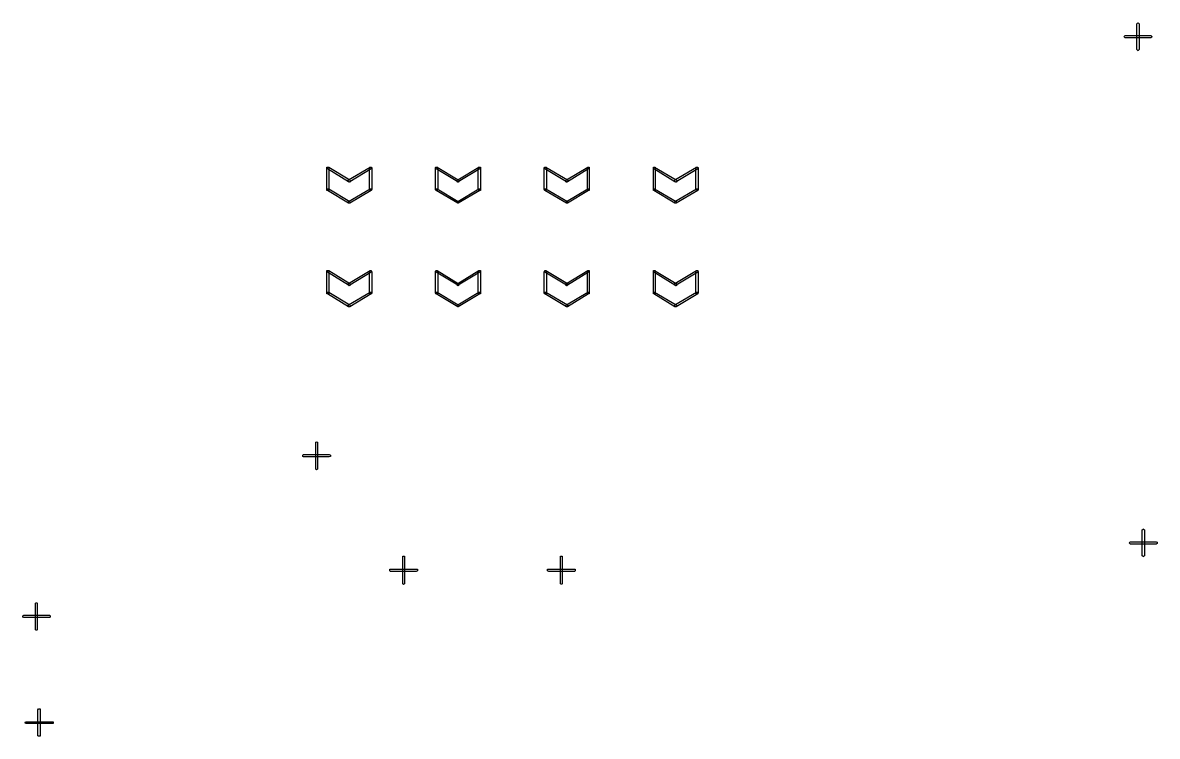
# Model space of a CAD drawing. Header units: millimetres. Extents: x 0 to 1189, y 35 to 806.
# Drawn here: x 706.5 to 755.08, y 475.4 to 505.92 of the extents above; entities that cross this region are included whole.
import ezdxf

# ---------------------------------------------------------------- set-up
doc = ezdxf.new("R2010")
doc.units = ezdxf.units.MM
doc.layers.add('Pen 1', color=7, linetype='Continuous')

msp = doc.modelspace()

# ---------------------------------------------------------------- linework, layer by layer
at = {"layer": 'Pen 1', "color": 7, "lineweight": 30}
for points in [[(754.2, 505.875), (754.225, 505.9), (754.25, 505.925), (754.275, 505.9), (754.3, 505.875), (754.3, 504.775), (754.275, 504.75), (754.25, 504.725), (754.225, 504.75), (754.2, 504.775), (754.2, 505.875)], [(754.2, 505.875), (754.225, 505.9), (754.25, 505.925), (754.275, 505.9), (754.3, 505.875), (754.3, 504.775), (754.275, 504.75), (754.25, 504.725), (754.225, 504.75), (754.2, 504.775), (754.2, 505.875)], [(753.7, 505.275), (753.675, 505.3), (753.65, 505.325), (753.675, 505.35), (753.7, 505.375), (754.8, 505.375), (754.825, 505.35), (754.85, 505.325), (754.825, 505.3), (754.8, 505.275), (753.7, 505.275)], [(753.7, 505.275), (753.675, 505.3), (753.65, 505.325), (753.675, 505.35), (753.7, 505.375), (754.8, 505.375), (754.825, 505.35), (754.85, 505.325), (754.825, 505.3), (754.8, 505.275), (753.7, 505.275)], [(720.5, 499.2), (720.525, 499.175), (720.525, 499.125), (720.5, 499.1), (720.45, 499.125), (719.55, 499.675), (719.525, 499.7), (719.525, 499.725), (719.55, 499.75), (719.6, 499.75), (720.5, 499.2)], [(720.5, 499.2), (720.525, 499.175), (720.525, 499.125), (720.5, 499.1), (720.45, 499.125), (719.55, 499.675), (719.525, 499.7), (719.525, 499.725), (719.55, 499.75), (719.6, 499.75), (720.5, 499.2)], [(719.525, 499.7), (719.525, 499.75), (719.575, 499.75), (719.6, 499.75), (719.6, 499.7), (719.6, 498.8), (719.6, 498.75), (719.575, 498.75), (719.525, 498.75), (719.525, 498.8), (719.525, 499.7)], [(719.525, 499.7), (719.525, 499.75), (719.575, 499.75), (719.6, 499.75), (719.6, 499.7), (719.6, 498.8), (719.6, 498.75), (719.575, 498.75), (719.525, 498.75), (719.525, 498.8), (719.525, 499.7)], [(721.375, 499.75), (721.4, 499.75), (721.425, 499.725), (721.45, 499.7), (721.425, 499.675), (720.5, 499.125), (720.475, 499.1), (720.45, 499.125), (720.425, 499.175), (720.45, 499.2), (721.375, 499.75)], [(721.375, 499.75), (721.4, 499.75), (721.425, 499.725), (721.45, 499.7), (721.425, 499.675), (720.5, 499.125), (720.475, 499.1), (720.45, 499.125), (720.425, 499.175), (720.45, 499.2), (721.375, 499.75)], [(721.45, 498.8), (721.425, 498.75), (721.4, 498.75), (721.375, 498.75), (721.35, 498.8), (721.35, 499.7), (721.375, 499.75), (721.4, 499.75), (721.425, 499.75), (721.45, 499.7), (721.45, 498.8)], [(721.45, 498.8), (721.425, 498.75), (721.4, 498.75), (721.375, 498.75), (721.35, 498.8), (721.35, 499.7), (721.375, 499.75), (721.4, 499.75), (721.425, 499.75), (721.45, 499.7), (721.45, 498.8)], [(725.15, 499.2), (725.175, 499.175), (725.175, 499.125), (725.15, 499.1), (725.125, 499.125), (724.2, 499.675), (724.175, 499.7), (724.175, 499.725), (724.2, 499.75), (724.25, 499.75), (725.15, 499.2)], [(725.15, 499.2), (725.175, 499.175), (725.175, 499.125), (725.15, 499.1), (725.125, 499.125), (724.2, 499.675), (724.175, 499.7), (724.175, 499.725), (724.2, 499.75), (724.25, 499.75), (725.15, 499.2)], [(724.175, 499.7), (724.2, 499.75), (724.225, 499.75), (724.25, 499.75), (724.275, 499.7), (724.275, 498.8), (724.25, 498.75), (724.225, 498.75), (724.2, 498.75), (724.175, 498.8), (724.175, 499.7)], [(724.175, 499.7), (724.2, 499.75), (724.225, 499.75), (724.25, 499.75), (724.275, 499.7), (724.275, 498.8), (724.25, 498.75), (724.225, 498.75), (724.2, 498.75), (724.175, 498.8), (724.175, 499.7)], [(726.025, 499.75), (726.075, 499.75), (726.1, 499.725), (726.1, 499.7), (726.075, 499.675), (725.15, 499.125), (725.125, 499.1), (725.1, 499.125), (725.1, 499.175), (725.125, 499.2), (726.025, 499.75)], [(726.025, 499.75), (726.075, 499.75), (726.1, 499.725), (726.1, 499.7), (726.075, 499.675), (725.15, 499.125), (725.125, 499.1), (725.1, 499.125), (725.1, 499.175), (725.125, 499.2), (726.025, 499.75)], [(726.1, 498.8), (726.1, 498.75), (726.05, 498.75), (726.025, 498.75), (726, 498.8), (726, 499.7), (726.025, 499.75), (726.05, 499.75), (726.1, 499.75), (726.1, 499.7), (726.1, 498.8)], [(726.1, 498.8), (726.1, 498.75), (726.05, 498.75), (726.025, 498.75), (726, 498.8), (726, 499.7), (726.025, 499.75), (726.05, 499.75), (726.1, 499.75), (726.1, 499.7), (726.1, 498.8)], [(729.825, 499.2), (729.85, 499.175), (729.825, 499.125), (729.8, 499.1), (729.775, 499.125), (728.85, 499.675), (728.825, 499.7), (728.85, 499.725), (728.875, 499.75), (728.9, 499.75), (729.825, 499.2)], [(729.825, 499.2), (729.85, 499.175), (729.825, 499.125), (729.8, 499.1), (729.775, 499.125), (728.85, 499.675), (728.825, 499.7), (728.85, 499.725), (728.875, 499.75), (728.9, 499.75), (729.825, 499.2)], [(728.825, 499.7), (728.85, 499.75), (728.875, 499.75), (728.9, 499.75), (728.925, 499.7), (728.925, 498.8), (728.9, 498.75), (728.875, 498.75), (728.85, 498.75), (728.825, 498.8), (728.825, 499.7)], [(728.825, 499.7), (728.85, 499.75), (728.875, 499.75), (728.9, 499.75), (728.925, 499.7), (728.925, 498.8), (728.9, 498.75), (728.875, 498.75), (728.85, 498.75), (728.825, 498.8), (728.825, 499.7)], [(730.7, 499.75), (730.725, 499.75), (730.75, 499.725), (730.75, 499.7), (730.725, 499.675), (729.825, 499.125), (729.775, 499.1), (729.75, 499.125), (729.75, 499.175), (729.775, 499.2), (730.7, 499.75)], [(730.7, 499.75), (730.725, 499.75), (730.75, 499.725), (730.75, 499.7), (730.725, 499.675), (729.825, 499.125), (729.775, 499.1), (729.75, 499.125), (729.75, 499.175), (729.775, 499.2), (730.7, 499.75)], [(730.75, 498.8), (730.75, 498.75), (730.725, 498.75), (730.675, 498.75), (730.675, 498.8), (730.675, 499.7), (730.675, 499.75), (730.725, 499.75), (730.75, 499.75), (730.75, 499.7), (730.75, 498.8)], [(730.75, 498.8), (730.75, 498.75), (730.725, 498.75), (730.675, 498.75), (730.675, 498.8), (730.675, 499.7), (730.675, 499.75), (730.725, 499.75), (730.75, 499.75), (730.75, 499.7), (730.75, 498.8)], [(734.475, 499.2), (734.5, 499.175), (734.5, 499.125), (734.475, 499.1), (734.425, 499.125), (733.525, 499.675), (733.5, 499.7), (733.5, 499.725), (733.525, 499.75), (733.55, 499.75), (734.475, 499.2)], [(734.475, 499.2), (734.5, 499.175), (734.5, 499.125), (734.475, 499.1), (734.425, 499.125), (733.525, 499.675), (733.5, 499.7), (733.5, 499.725), (733.525, 499.75), (733.55, 499.75), (734.475, 499.2)], [(733.5, 499.7), (733.5, 499.75), (733.525, 499.75), (733.575, 499.75), (733.575, 499.7), (733.575, 498.8), (733.575, 498.75), (733.525, 498.75), (733.5, 498.75), (733.5, 498.8), (733.5, 499.7)], [(733.5, 499.7), (733.5, 499.75), (733.525, 499.75), (733.575, 499.75), (733.575, 499.7), (733.575, 498.8), (733.575, 498.75), (733.525, 498.75), (733.5, 498.75), (733.5, 498.8), (733.5, 499.7)], [(735.35, 499.75), (735.375, 499.75), (735.4, 499.725), (735.425, 499.7), (735.4, 499.675), (734.475, 499.125), (734.45, 499.1), (734.425, 499.125), (734.4, 499.175), (734.425, 499.2), (735.35, 499.75)], [(735.35, 499.75), (735.375, 499.75), (735.4, 499.725), (735.425, 499.7), (735.4, 499.675), (734.475, 499.125), (734.45, 499.1), (734.425, 499.125), (734.4, 499.175), (734.425, 499.2), (735.35, 499.75)], [(735.425, 498.8), (735.4, 498.75), (735.375, 498.75), (735.35, 498.75), (735.325, 498.8), (735.325, 499.7), (735.35, 499.75), (735.375, 499.75), (735.4, 499.75), (735.425, 499.7), (735.425, 498.8)], [(735.425, 498.8), (735.4, 498.75), (735.375, 498.75), (735.35, 498.75), (735.325, 498.8), (735.325, 499.7), (735.35, 499.75), (735.375, 499.75), (735.4, 499.75), (735.425, 499.7), (735.425, 498.8)], [(719.55, 498.75), (719.525, 498.775), (719.525, 498.825), (719.55, 498.825), (719.6, 498.825), (720.5, 498.275), (720.525, 498.25), (720.525, 498.225), (720.5, 498.2), (720.45, 498.2), (719.55, 498.75)], [(719.55, 498.75), (719.525, 498.775), (719.525, 498.825), (719.55, 498.825), (719.6, 498.825), (720.5, 498.275), (720.525, 498.25), (720.525, 498.225), (720.5, 498.2), (720.45, 498.2), (719.55, 498.75)], [(720.5, 498.2), (720.475, 498.2), (720.45, 498.225), (720.425, 498.25), (720.45, 498.275), (721.375, 498.825), (721.4, 498.825), (721.425, 498.825), (721.45, 498.775), (721.425, 498.75), (720.5, 498.2)], [(720.5, 498.2), (720.475, 498.2), (720.45, 498.225), (720.425, 498.25), (720.45, 498.275), (721.375, 498.825), (721.4, 498.825), (721.425, 498.825), (721.45, 498.775), (721.425, 498.75), (720.5, 498.2)], [(724.2, 498.75), (724.175, 498.775), (724.175, 498.825), (724.2, 498.825), (724.25, 498.825), (725.15, 498.275), (725.175, 498.25), (725.175, 498.225), (725.15, 498.2), (725.125, 498.2), (724.2, 498.75)], [(724.2, 498.75), (724.175, 498.775), (724.175, 498.825), (724.2, 498.825), (724.25, 498.825), (725.15, 498.275), (725.175, 498.25), (725.175, 498.225), (725.15, 498.2), (725.125, 498.2), (724.2, 498.75)], [(725.15, 498.2), (725.125, 498.2), (725.1, 498.225), (725.1, 498.25), (725.125, 498.275), (726.025, 498.825), (726.075, 498.825), (726.1, 498.825), (726.1, 498.775), (726.075, 498.75), (725.15, 498.2)], [(725.15, 498.2), (725.125, 498.2), (725.1, 498.225), (725.1, 498.25), (725.125, 498.275), (726.025, 498.825), (726.075, 498.825), (726.1, 498.825), (726.1, 498.775), (726.075, 498.75), (725.15, 498.2)], [(728.85, 498.75), (728.825, 498.775), (728.85, 498.825), (728.875, 498.825), (728.9, 498.825), (729.825, 498.275), (729.85, 498.25), (729.825, 498.225), (729.8, 498.2), (729.775, 498.2), (728.85, 498.75)], [(728.85, 498.75), (728.825, 498.775), (728.85, 498.825), (728.875, 498.825), (728.9, 498.825), (729.825, 498.275), (729.85, 498.25), (729.825, 498.225), (729.8, 498.2), (729.775, 498.2), (728.85, 498.75)], [(729.825, 498.2), (729.775, 498.2), (729.75, 498.225), (729.75, 498.25), (729.775, 498.275), (730.7, 498.825), (730.725, 498.825), (730.75, 498.825), (730.75, 498.775), (730.725, 498.75), (729.825, 498.2)], [(729.825, 498.2), (729.775, 498.2), (729.75, 498.225), (729.75, 498.25), (729.775, 498.275), (730.7, 498.825), (730.725, 498.825), (730.75, 498.825), (730.75, 498.775), (730.725, 498.75), (729.825, 498.2)], [(733.525, 498.75), (733.5, 498.775), (733.5, 498.825), (733.525, 498.825), (733.55, 498.825), (734.475, 498.275), (734.5, 498.25), (734.5, 498.225), (734.475, 498.2), (734.425, 498.2), (733.525, 498.75)], [(733.525, 498.75), (733.5, 498.775), (733.5, 498.825), (733.525, 498.825), (733.55, 498.825), (734.475, 498.275), (734.5, 498.25), (734.5, 498.225), (734.475, 498.2), (734.425, 498.2), (733.525, 498.75)], [(734.475, 498.2), (734.45, 498.2), (734.425, 498.225), (734.4, 498.25), (734.425, 498.275), (735.35, 498.825), (735.375, 498.825), (735.4, 498.825), (735.425, 498.775), (735.4, 498.75), (734.475, 498.2)], [(734.475, 498.2), (734.45, 498.2), (734.425, 498.225), (734.4, 498.25), (734.425, 498.275), (735.35, 498.825), (735.375, 498.825), (735.4, 498.825), (735.425, 498.775), (735.4, 498.75), (734.475, 498.2)], [(720.5, 494.775), (720.525, 494.75), (720.525, 494.7), (720.5, 494.675), (720.45, 494.7), (719.55, 495.25), (719.525, 495.275), (719.525, 495.3), (719.55, 495.325), (719.6, 495.325), (720.5, 494.775)], [(720.5, 494.775), (720.525, 494.75), (720.525, 494.7), (720.5, 494.675), (720.45, 494.7), (719.55, 495.25), (719.525, 495.275), (719.525, 495.3), (719.55, 495.325), (719.6, 495.325), (720.5, 494.775)], [(719.525, 495.275), (719.525, 495.325), (719.575, 495.325), (719.6, 495.325), (719.6, 495.275), (719.6, 494.375), (719.6, 494.325), (719.575, 494.325), (719.525, 494.325), (719.525, 494.375), (719.525, 495.275)], [(719.525, 495.275), (719.525, 495.325), (719.575, 495.325), (719.6, 495.325), (719.6, 495.275), (719.6, 494.375), (719.6, 494.325), (719.575, 494.325), (719.525, 494.325), (719.525, 494.375), (719.525, 495.275)], [(721.375, 495.325), (721.4, 495.325), (721.425, 495.3), (721.45, 495.275), (721.425, 495.25), (720.5, 494.7), (720.475, 494.675), (720.45, 494.7), (720.425, 494.75), (720.45, 494.775), (721.375, 495.325)], [(721.375, 495.325), (721.4, 495.325), (721.425, 495.3), (721.45, 495.275), (721.425, 495.25), (720.5, 494.7), (720.475, 494.675), (720.45, 494.7), (720.425, 494.75), (720.45, 494.775), (721.375, 495.325)], [(721.45, 494.375), (721.425, 494.325), (721.4, 494.325), (721.375, 494.325), (721.35, 494.375), (721.35, 495.275), (721.375, 495.325), (721.4, 495.325), (721.425, 495.325), (721.45, 495.275), (721.45, 494.375)], [(721.45, 494.375), (721.425, 494.325), (721.4, 494.325), (721.375, 494.325), (721.35, 494.375), (721.35, 495.275), (721.375, 495.325), (721.4, 495.325), (721.425, 495.325), (721.45, 495.275), (721.45, 494.375)], [(725.15, 494.775), (725.175, 494.75), (725.175, 494.7), (725.15, 494.675), (725.125, 494.7), (724.2, 495.25), (724.175, 495.275), (724.175, 495.3), (724.2, 495.325), (724.25, 495.325), (725.15, 494.775)], [(725.15, 494.775), (725.175, 494.75), (725.175, 494.7), (725.15, 494.675), (725.125, 494.7), (724.2, 495.25), (724.175, 495.275), (724.175, 495.3), (724.2, 495.325), (724.25, 495.325), (725.15, 494.775)], [(724.175, 495.275), (724.2, 495.325), (724.225, 495.325), (724.25, 495.325), (724.275, 495.275), (724.275, 494.375), (724.25, 494.325), (724.225, 494.325), (724.2, 494.325), (724.175, 494.375), (724.175, 495.275)], [(724.175, 495.275), (724.2, 495.325), (724.225, 495.325), (724.25, 495.325), (724.275, 495.275), (724.275, 494.375), (724.25, 494.325), (724.225, 494.325), (724.2, 494.325), (724.175, 494.375), (724.175, 495.275)], [(726.025, 495.325), (726.075, 495.325), (726.1, 495.3), (726.1, 495.275), (726.075, 495.25), (725.15, 494.7), (725.125, 494.675), (725.1, 494.7), (725.1, 494.75), (725.125, 494.775), (726.025, 495.325)], [(726.025, 495.325), (726.075, 495.325), (726.1, 495.3), (726.1, 495.275), (726.075, 495.25), (725.15, 494.7), (725.125, 494.675), (725.1, 494.7), (725.1, 494.75), (725.125, 494.775), (726.025, 495.325)], [(726.1, 494.375), (726.1, 494.325), (726.05, 494.325), (726.025, 494.325), (726, 494.375), (726, 495.275), (726.025, 495.325), (726.05, 495.325), (726.1, 495.325), (726.1, 495.275), (726.1, 494.375)], [(726.1, 494.375), (726.1, 494.325), (726.05, 494.325), (726.025, 494.325), (726, 494.375), (726, 495.275), (726.025, 495.325), (726.05, 495.325), (726.1, 495.325), (726.1, 495.275), (726.1, 494.375)], [(729.825, 494.775), (729.85, 494.75), (729.825, 494.7), (729.8, 494.675), (729.775, 494.7), (728.85, 495.25), (728.825, 495.275), (728.85, 495.3), (728.875, 495.325), (728.9, 495.325), (729.825, 494.775)], [(729.825, 494.775), (729.85, 494.75), (729.825, 494.7), (729.8, 494.675), (729.775, 494.7), (728.85, 495.25), (728.825, 495.275), (728.85, 495.3), (728.875, 495.325), (728.9, 495.325), (729.825, 494.775)], [(728.825, 495.275), (728.85, 495.325), (728.875, 495.325), (728.9, 495.325), (728.925, 495.275), (728.925, 494.375), (728.9, 494.325), (728.875, 494.325), (728.85, 494.325), (728.825, 494.375), (728.825, 495.275)], [(728.825, 495.275), (728.85, 495.325), (728.875, 495.325), (728.9, 495.325), (728.925, 495.275), (728.925, 494.375), (728.9, 494.325), (728.875, 494.325), (728.85, 494.325), (728.825, 494.375), (728.825, 495.275)], [(730.7, 495.325), (730.725, 495.325), (730.75, 495.3), (730.75, 495.275), (730.725, 495.25), (729.825, 494.7), (729.775, 494.675), (729.75, 494.7), (729.75, 494.75), (729.775, 494.775), (730.7, 495.325)], [(730.7, 495.325), (730.725, 495.325), (730.75, 495.3), (730.75, 495.275), (730.725, 495.25), (729.825, 494.7), (729.775, 494.675), (729.75, 494.7), (729.75, 494.75), (729.775, 494.775), (730.7, 495.325)], [(730.75, 494.375), (730.75, 494.325), (730.725, 494.325), (730.675, 494.325), (730.675, 494.375), (730.675, 495.275), (730.675, 495.325), (730.725, 495.325), (730.75, 495.325), (730.75, 495.275), (730.75, 494.375)], [(730.75, 494.375), (730.75, 494.325), (730.725, 494.325), (730.675, 494.325), (730.675, 494.375), (730.675, 495.275), (730.675, 495.325), (730.725, 495.325), (730.75, 495.325), (730.75, 495.275), (730.75, 494.375)], [(734.475, 494.775), (734.5, 494.75), (734.5, 494.7), (734.475, 494.675), (734.425, 494.7), (733.525, 495.25), (733.5, 495.275), (733.5, 495.3), (733.525, 495.325), (733.55, 495.325), (734.475, 494.775)], [(734.475, 494.775), (734.5, 494.75), (734.5, 494.7), (734.475, 494.675), (734.425, 494.7), (733.525, 495.25), (733.5, 495.275), (733.5, 495.3), (733.525, 495.325), (733.55, 495.325), (734.475, 494.775)], [(733.5, 495.275), (733.5, 495.325), (733.525, 495.325), (733.575, 495.325), (733.575, 495.275), (733.575, 494.375), (733.575, 494.325), (733.525, 494.325), (733.5, 494.325), (733.5, 494.375), (733.5, 495.275)], [(733.5, 495.275), (733.5, 495.325), (733.525, 495.325), (733.575, 495.325), (733.575, 495.275), (733.575, 494.375), (733.575, 494.325), (733.525, 494.325), (733.5, 494.325), (733.5, 494.375), (733.5, 495.275)], [(735.35, 495.325), (735.375, 495.325), (735.4, 495.3), (735.425, 495.275), (735.4, 495.25), (734.475, 494.7), (734.45, 494.675), (734.425, 494.7), (734.4, 494.75), (734.425, 494.775), (735.35, 495.325)], [(735.35, 495.325), (735.375, 495.325), (735.4, 495.3), (735.425, 495.275), (735.4, 495.25), (734.475, 494.7), (734.45, 494.675), (734.425, 494.7), (734.4, 494.75), (734.425, 494.775), (735.35, 495.325)], [(735.425, 494.375), (735.4, 494.325), (735.375, 494.325), (735.35, 494.325), (735.325, 494.375), (735.325, 495.275), (735.35, 495.325), (735.375, 495.325), (735.4, 495.325), (735.425, 495.275), (735.425, 494.375)], [(735.425, 494.375), (735.4, 494.325), (735.375, 494.325), (735.35, 494.325), (735.325, 494.375), (735.325, 495.275), (735.35, 495.325), (735.375, 495.325), (735.4, 495.325), (735.425, 495.275), (735.425, 494.375)], [(719.55, 494.325), (719.525, 494.35), (719.525, 494.4), (719.55, 494.4), (719.6, 494.4), (720.5, 493.85), (720.525, 493.825), (720.525, 493.8), (720.5, 493.775), (720.45, 493.775), (719.55, 494.325)], [(719.55, 494.325), (719.525, 494.35), (719.525, 494.4), (719.55, 494.4), (719.6, 494.4), (720.5, 493.85), (720.525, 493.825), (720.525, 493.8), (720.5, 493.775), (720.45, 493.775), (719.55, 494.325)], [(720.5, 493.775), (720.475, 493.775), (720.45, 493.8), (720.425, 493.825), (720.45, 493.85), (721.375, 494.4), (721.4, 494.4), (721.425, 494.4), (721.45, 494.35), (721.425, 494.325), (720.5, 493.775)], [(720.5, 493.775), (720.475, 493.775), (720.45, 493.8), (720.425, 493.825), (720.45, 493.85), (721.375, 494.4), (721.4, 494.4), (721.425, 494.4), (721.45, 494.35), (721.425, 494.325), (720.5, 493.775)], [(724.2, 494.325), (724.175, 494.35), (724.175, 494.4), (724.2, 494.4), (724.25, 494.4), (725.15, 493.85), (725.175, 493.825), (725.175, 493.8), (725.15, 493.775), (725.125, 493.775), (724.2, 494.325)], [(724.2, 494.325), (724.175, 494.35), (724.175, 494.4), (724.2, 494.4), (724.25, 494.4), (725.15, 493.85), (725.175, 493.825), (725.175, 493.8), (725.15, 493.775), (725.125, 493.775), (724.2, 494.325)], [(725.15, 493.775), (725.125, 493.775), (725.1, 493.8), (725.1, 493.825), (725.125, 493.85), (726.025, 494.4), (726.075, 494.4), (726.1, 494.4), (726.1, 494.35), (726.075, 494.325), (725.15, 493.775)], [(725.15, 493.775), (725.125, 493.775), (725.1, 493.8), (725.1, 493.825), (725.125, 493.85), (726.025, 494.4), (726.075, 494.4), (726.1, 494.4), (726.1, 494.35), (726.075, 494.325), (725.15, 493.775)], [(728.85, 494.325), (728.825, 494.35), (728.85, 494.4), (728.875, 494.4), (728.9, 494.4), (729.825, 493.85), (729.85, 493.825), (729.825, 493.8), (729.8, 493.775), (729.775, 493.775), (728.85, 494.325)], [(728.85, 494.325), (728.825, 494.35), (728.85, 494.4), (728.875, 494.4), (728.9, 494.4), (729.825, 493.85), (729.85, 493.825), (729.825, 493.8), (729.8, 493.775), (729.775, 493.775), (728.85, 494.325)], [(729.825, 493.775), (729.775, 493.775), (729.75, 493.8), (729.75, 493.825), (729.775, 493.85), (730.7, 494.4), (730.725, 494.4), (730.75, 494.4), (730.75, 494.35), (730.725, 494.325), (729.825, 493.775)], [(729.825, 493.775), (729.775, 493.775), (729.75, 493.8), (729.75, 493.825), (729.775, 493.85), (730.7, 494.4), (730.725, 494.4), (730.75, 494.4), (730.75, 494.35), (730.725, 494.325), (729.825, 493.775)], [(733.525, 494.325), (733.5, 494.35), (733.5, 494.4), (733.525, 494.4), (733.55, 494.4), (734.475, 493.85), (734.5, 493.825), (734.5, 493.8), (734.475, 493.775), (734.425, 493.775), (733.525, 494.325)], [(733.525, 494.325), (733.5, 494.35), (733.5, 494.4), (733.525, 494.4), (733.55, 494.4), (734.475, 493.85), (734.5, 493.825), (734.5, 493.8), (734.475, 493.775), (734.425, 493.775), (733.525, 494.325)], [(734.475, 493.775), (734.45, 493.775), (734.425, 493.8), (734.4, 493.825), (734.425, 493.85), (735.35, 494.4), (735.375, 494.4), (735.4, 494.4), (735.425, 494.35), (735.4, 494.325), (734.475, 493.775)], [(734.475, 493.775), (734.45, 493.775), (734.425, 493.8), (734.4, 493.825), (734.425, 493.85), (735.35, 494.4), (735.375, 494.4), (735.4, 494.4), (735.425, 494.35), (735.4, 494.325), (734.475, 493.775)], [(719.05, 487.95), (719.05, 487.975), (719.075, 488), (719.125, 487.975), (719.125, 487.95), (719.125, 486.85), (719.125, 486.825), (719.075, 486.8), (719.05, 486.825), (719.05, 486.85), (719.05, 487.95)], [(719.05, 487.95), (719.05, 487.975), (719.075, 488), (719.125, 487.975), (719.125, 487.95), (719.125, 486.85), (719.125, 486.825), (719.075, 486.8), (719.05, 486.825), (719.05, 486.85), (719.05, 487.95)], [(718.525, 487.35), (718.5, 487.375), (718.5, 487.4), (718.5, 487.425), (718.525, 487.45), (719.625, 487.45), (719.675, 487.425), (719.675, 487.4), (719.675, 487.375), (719.625, 487.35), (718.525, 487.35)], [(718.525, 487.35), (718.5, 487.375), (718.5, 487.4), (718.5, 487.425), (718.525, 487.45), (719.625, 487.45), (719.675, 487.425), (719.675, 487.4), (719.675, 487.375), (719.625, 487.35), (718.525, 487.35)], [(754.425, 484.225), (754.45, 484.25), (754.475, 484.275), (754.5, 484.25), (754.525, 484.225), (754.525, 483.125), (754.5, 483.1), (754.475, 483.075), (754.45, 483.1), (754.425, 483.125), (754.425, 484.225)], [(754.425, 484.225), (754.45, 484.25), (754.475, 484.275), (754.5, 484.25), (754.525, 484.225), (754.525, 483.125), (754.5, 483.1), (754.475, 483.075), (754.45, 483.1), (754.425, 483.125), (754.425, 484.225)], [(753.925, 483.625), (753.9, 483.65), (753.875, 483.675), (753.9, 483.7), (753.925, 483.725), (755.025, 483.725), (755.075, 483.7), (755.075, 483.675), (755.075, 483.65), (755.025, 483.625), (753.925, 483.625)], [(753.925, 483.625), (753.9, 483.65), (753.875, 483.675), (753.9, 483.7), (753.925, 483.725), (755.025, 483.725), (755.075, 483.7), (755.075, 483.675), (755.075, 483.65), (755.025, 483.625), (753.925, 483.625)], [(722.775, 483.05), (722.775, 483.1), (722.8, 483.1), (722.85, 483.1), (722.85, 483.05), (722.85, 481.95), (722.85, 481.925), (722.8, 481.9), (722.775, 481.925), (722.775, 481.95), (722.775, 483.05)], [(722.775, 483.05), (722.775, 483.1), (722.8, 483.1), (722.85, 483.1), (722.85, 483.05), (722.85, 481.95), (722.85, 481.925), (722.8, 481.9), (722.775, 481.925), (722.775, 481.95), (722.775, 483.05)], [(729.525, 483.05), (729.525, 483.1), (729.575, 483.1), (729.6, 483.1), (729.6, 483.05), (729.6, 481.95), (729.6, 481.925), (729.575, 481.9), (729.525, 481.925), (729.525, 481.95), (729.525, 483.05)], [(729.525, 483.05), (729.525, 483.1), (729.575, 483.1), (729.6, 483.1), (729.6, 483.05), (729.6, 481.95), (729.6, 481.925), (729.575, 481.9), (729.525, 481.925), (729.525, 481.95), (729.525, 483.05)], [(722.25, 482.45), (722.225, 482.475), (722.225, 482.5), (722.225, 482.55), (722.25, 482.55), (723.35, 482.55), (723.4, 482.55), (723.4, 482.5), (723.4, 482.475), (723.35, 482.45), (722.25, 482.45)], [(722.25, 482.45), (722.225, 482.475), (722.225, 482.5), (722.225, 482.55), (722.25, 482.55), (723.35, 482.55), (723.4, 482.55), (723.4, 482.5), (723.4, 482.475), (723.35, 482.45), (722.25, 482.45)], [(729.025, 482.45), (728.975, 482.475), (728.975, 482.5), (728.975, 482.55), (729.025, 482.55), (730.125, 482.55), (730.15, 482.55), (730.15, 482.5), (730.15, 482.475), (730.125, 482.45), (729.025, 482.45)], [(729.025, 482.45), (728.975, 482.475), (728.975, 482.5), (728.975, 482.55), (729.025, 482.55), (730.125, 482.55), (730.15, 482.55), (730.15, 482.5), (730.15, 482.475), (730.125, 482.45), (729.025, 482.45)], [(707.05, 481.075), (707.05, 481.1), (707.1, 481.125), (707.125, 481.1), (707.125, 481.075), (707.125, 479.975), (707.125, 479.95), (707.1, 479.925), (707.05, 479.95), (707.05, 479.975), (707.05, 481.075)], [(707.05, 481.075), (707.05, 481.1), (707.1, 481.125), (707.125, 481.1), (707.125, 481.075), (707.125, 479.975), (707.125, 479.95), (707.1, 479.925), (707.05, 479.95), (707.05, 479.975), (707.05, 481.075)], [(706.55, 480.475), (706.5, 480.5), (706.5, 480.525), (706.5, 480.55), (706.55, 480.575), (707.65, 480.575), (707.675, 480.55), (707.675, 480.525), (707.675, 480.5), (707.65, 480.475), (706.55, 480.475)], [(706.55, 480.475), (706.5, 480.5), (706.5, 480.525), (706.5, 480.55), (706.55, 480.575), (707.65, 480.575), (707.675, 480.55), (707.675, 480.525), (707.675, 480.5), (707.65, 480.475), (706.55, 480.475)], [(707.15, 476.525), (707.175, 476.575), (707.2, 476.575), (707.25, 476.575), (707.25, 476.525), (707.25, 475.425), (707.25, 475.4), (707.2, 475.4), (707.175, 475.4), (707.15, 475.425), (707.15, 476.525)], [(707.15, 476.525), (707.175, 476.575), (707.2, 476.575), (707.25, 476.575), (707.25, 476.525), (707.25, 475.425), (707.25, 475.4), (707.2, 475.4), (707.175, 475.4), (707.15, 475.425), (707.15, 476.525)], [(706.65, 475.95), (706.625, 475.95), (706.6, 475.975), (706.625, 476.025), (706.65, 476.025), (707.75, 476.025), (707.8, 476.025), (707.8, 475.975), (707.8, 475.95), (707.75, 475.95), (706.65, 475.95)], [(706.65, 475.95), (706.625, 475.95), (706.6, 475.975), (706.625, 476.025), (706.65, 476.025), (707.75, 476.025), (707.8, 476.025), (707.8, 475.975), (707.8, 475.95), (707.75, 475.95), (706.65, 475.95)]]:
    msp.add_lwpolyline(points, dxfattribs=at)

doc.saveas('drawing.dxf')
